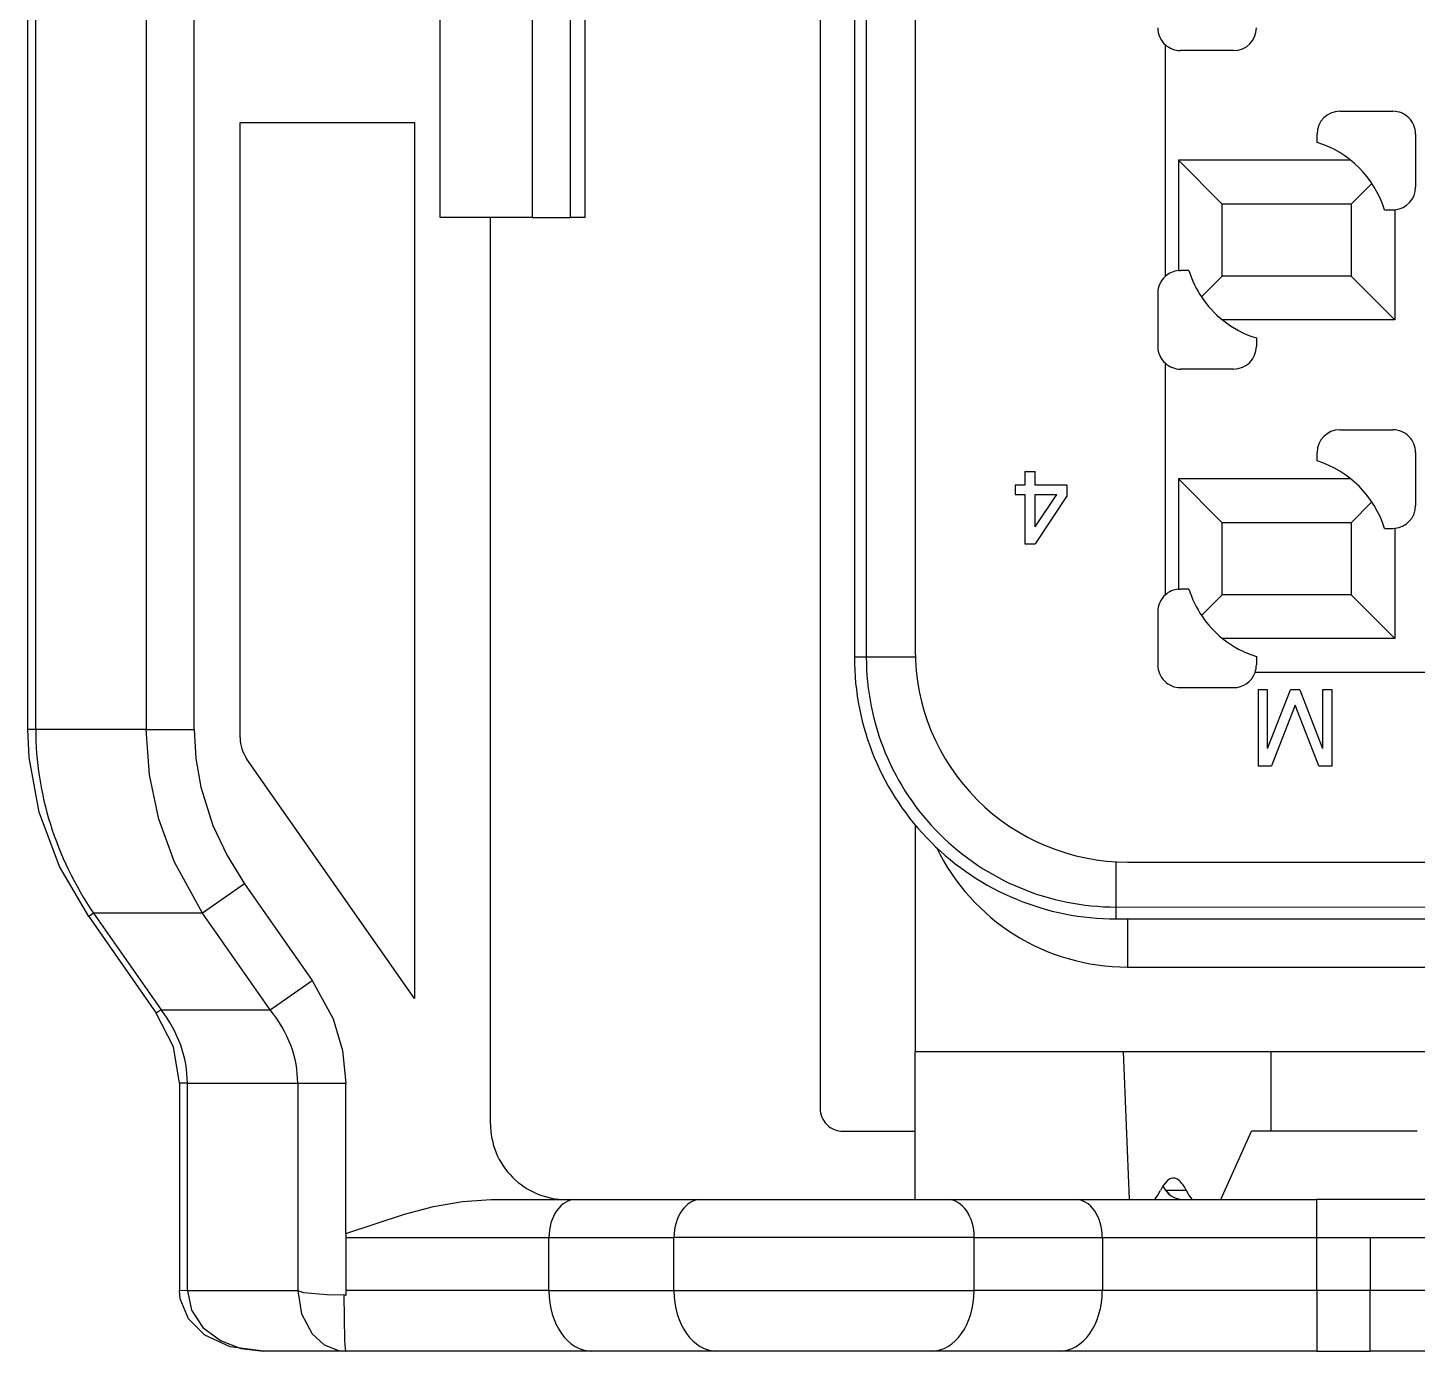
# Model space of a CAD drawing. Header units: inches. Extents: x 47316 to 59086, y 3141 to 11743.
# Drawn here: x 53964.22 to 53982.54, y 9502.95 to 9520.4 of the extents above; entities that cross this region are included whole.
import ezdxf

# ---------------------------------------------------------------- set-up
doc = ezdxf.new("R2010")
doc.units = ezdxf.units.IN
doc.header["$MEASUREMENT"] = 0

msp = doc.modelspace()

# ---------------------------------------------------------------- linework, layer by layer
at = {"lineweight": -3}
for p, q in [((53974.666, 9533.555), (53974.666, 9506.155)), ((53978.567, 9508.811), (54012.767, 9508.812)), ((53978.567, 9508.654), (54012.767, 9508.654))]:
    msp.add_line(p, q, dxfattribs=at)
at = {"lineweight": -3, "ltscale": 0.437556}
for p, q in [((53964.217, 9511.153), (53964.217, 9528.656)), ((53964.321, 9511.153), (53964.321, 9528.656)), ((53965.777, 9528.655), (53965.777, 9511.153)), ((53966.41, 9511.153), (53966.41, 9528.655))]:
    msp.add_line(p, q, dxfattribs=at)
at = {"lineweight": -3, "ltscale": 0.38}
for p, q in [((53975.117, 9527.304), (53975.117, 9512.104)), ((53975.117, 9527.304), (53975.117, 9512.104)), ((53975.274, 9527.304), (53975.274, 9512.104))]:
    msp.add_line(p, q, dxfattribs=at)
at = {"lineweight": -3, "ltscale": 0.375}
msp.add_line((53975.918, 9527.203), (53975.918, 9512.203), dxfattribs=at)
at = {"lineweight": -3, "ltscale": 0.1}
for p, q in [((53969.654, 9517.904), (53969.654, 9521.904)), ((53970.867, 9521.904), (53970.867, 9517.904)), ((53971.367, 9521.904), (53971.367, 9517.904)), ((53971.567, 9517.904), (53971.567, 9521.904))]:
    msp.add_line(p, q, dxfattribs=at)
at = {"lineweight": -3, "ltscale": 0.076321}
for p, q in [((53979.218, 9517.127), (53979.218, 9520.18)), ((53979.218, 9512.927), (53979.218, 9515.98))]:
    msp.add_line(p, q, dxfattribs=at)
at = {"lineweight": -3, "ltscale": 0.017499}
for p, q in [((53980.118, 9520.103), (53979.418, 9520.103)), ((53981.518, 9519.303), (53982.218, 9519.303)), ((53980.118, 9515.903), (53979.418, 9515.903)), ((53979.418, 9511.703), (53980.118, 9511.703))]:
    msp.add_line(p, q, dxfattribs=at)
at = {"lineweight": -3, "ltscale": 0.202728}
msp.add_line((53967.017, 9511.045), (53967.017, 9519.154), dxfattribs=at)
at = {"lineweight": -3, "ltscale": 0.057498}
msp.add_line((53967.017, 9519.154), (53969.317, 9519.154), dxfattribs=at)
at = {"lineweight": -3, "ltscale": 0.288788}
msp.add_line((53969.317, 9519.154), (53969.317, 9507.603), dxfattribs=at)
at = {"lineweight": -3, "ltscale": 0.002766}
msp.add_line((53981.218, 9518.893), (53981.218, 9519.003), dxfattribs=at)
at = {"lineweight": -3, "ltscale": 0.0175}
for p, q in [((53982.518, 9519.003), (53982.518, 9518.303)), ((53979.118, 9516.903), (53979.118, 9516.203)), ((53982.518, 9514.803), (53982.518, 9514.103)), ((53979.118, 9512.703), (53979.118, 9512.003)), ((53968.41, 9504.454), (53968.41, 9503.754)), ((53971.089, 9503.754), (53971.089, 9504.454)), ((53972.737, 9503.754), (53972.737, 9504.454)), ((53976.697, 9503.754), (53976.697, 9504.454)), ((53978.387, 9504.454), (53978.387, 9503.754)), ((53981.215, 9503.754), (53981.215, 9504.454)), ((53981.919, 9504.454), (53981.919, 9503.754))]:
    msp.add_line(p, q, dxfattribs=at)
at = {"lineweight": -3, "ltscale": 0.03634}
for p, q in [((53979.391, 9518.656), (53979.391, 9517.202)), ((53979.391, 9514.456), (53979.391, 9513.002)), ((53982.245, 9513.805), (53982.245, 9512.351))]:
    msp.add_line(p, q, dxfattribs=at)
at = {"lineweight": -3, "ltscale": 0.056824}
for p, q in [((53981.664, 9518.656), (53979.391, 9518.656)), ((53981.664, 9514.456), (53979.391, 9514.456)), ((53982.245, 9512.351), (53979.972, 9512.351))]:
    msp.add_line(p, q, dxfattribs=at)
at = {"lineweight": -3, "ltscale": 0.02041}
for p, q in [((53979.968, 9518.078), (53979.391, 9518.656)), ((53979.968, 9513.878), (53979.391, 9514.456))]:
    msp.add_line(p, q, dxfattribs=at)
at = {"lineweight": -3, "ltscale": 0.00967}
for p, q in [((53981.668, 9518.078), (53981.941, 9518.352)), ((53979.968, 9517.128), (53979.695, 9516.855))]:
    msp.add_line(p, q, dxfattribs=at)
at = {"lineweight": -3, "ltscale": 0.02375}
for p, q in [((53979.968, 9517.128), (53979.968, 9518.078)), ((53981.668, 9518.078), (53981.668, 9517.128)), ((53979.968, 9512.928), (53979.968, 9513.878)), ((53981.668, 9513.878), (53981.668, 9512.928))]:
    msp.add_line(p, q, dxfattribs=at)
at = {"lineweight": -3, "ltscale": 0.042499}
for p, q in [((53981.668, 9518.078), (53979.968, 9518.078)), ((53981.668, 9517.128), (53979.968, 9517.128))]:
    msp.add_line(p, q, dxfattribs=at)
at = {"lineweight": -3, "ltscale": 0.002765}
for p, q in [((53982.107, 9518.003), (53982.218, 9518.003)), ((53979.529, 9517.203), (53979.418, 9517.203)), ((53980.418, 9516.314), (53980.418, 9516.203)), ((53981.218, 9514.693), (53981.218, 9514.803)), ((53979.529, 9513.003), (53979.418, 9513.003)), ((53980.418, 9512.114), (53980.418, 9512.003))]:
    msp.add_line(p, q, dxfattribs=at)
at = {"lineweight": -3, "ltscale": 0.000687}
msp.add_line((53982.218, 9518.003), (53982.245, 9518.005), dxfattribs=at)
at = {"lineweight": -3, "ltscale": 0.036339}
msp.add_line((53982.245, 9518.005), (53982.245, 9516.551), dxfattribs=at)
at = {"lineweight": -3, "ltscale": 0.030313}
msp.add_line((53970.867, 9517.904), (53969.654, 9517.904), dxfattribs=at)
at = {"lineweight": -3, "ltscale": 0.29875}
msp.add_line((53970.317, 9505.954), (53970.317, 9517.904), dxfattribs=at)
at = {"lineweight": -3, "ltscale": 0.0125}
for p, q in [((53970.867, 9517.904), (53971.367, 9517.904)), ((53981.215, 9504.454), (53981.215, 9504.954))]:
    msp.add_line(p, q, dxfattribs=at)
at = {"lineweight": -3, "ltscale": 0.004999}
msp.add_line((53971.567, 9517.904), (53971.367, 9517.904), dxfattribs=at)
at = {"lineweight": -3, "ltscale": 0.000684}
for p, q in [((53979.391, 9517.202), (53979.418, 9517.203)), ((53982.218, 9513.803), (53982.245, 9513.805)), ((53979.391, 9513.002), (53979.418, 9513.003))]:
    msp.add_line(p, q, dxfattribs=at)
at = {"lineweight": -3, "ltscale": 0.020416}
msp.add_line((53981.668, 9517.128), (53982.245, 9516.551), dxfattribs=at)
at = {"lineweight": -3, "ltscale": 0.056827}
msp.add_line((53982.245, 9516.551), (53979.972, 9516.551), dxfattribs=at)
at = {"lineweight": -3, "ltscale": 0.017502}
msp.add_line((53981.518, 9515.103), (53982.218, 9515.103), dxfattribs=at)
at = {"lineweight": -3, "ltscale": 0.004472}
for p, q in [((53977.363, 9514.553), (53977.363, 9514.374)), ((53977.5, 9514.374), (53977.5, 9514.553))]:
    msp.add_line(p, q, dxfattribs=at)
at = {"lineweight": -3, "ltscale": 0.003436}
for p, q in [((53977.363, 9514.553), (53977.5, 9514.553)), ((53977.925, 9514.237), (53977.925, 9514.374)), ((53977.363, 9513.6), (53977.5, 9513.6))]:
    msp.add_line(p, q, dxfattribs=at)
at = {"lineweight": -3, "ltscale": 0.003125}
for p, q in [((53977.238, 9514.374), (53977.238, 9514.249)), ((53977.363, 9514.374), (53977.238, 9514.374)), ((53977.238, 9514.249), (53977.363, 9514.249)), ((53980.567, 9511.674), (53980.442, 9511.674)), ((53980.992, 9511.674), (53980.867, 9511.674)), ((53981.417, 9511.674), (53981.292, 9511.674))]:
    msp.add_line(p, q, dxfattribs=at)
at = {"lineweight": -3, "ltscale": 0.010626}
msp.add_line((53977.925, 9514.374), (53977.5, 9514.374), dxfattribs=at)
at = {"lineweight": -3, "ltscale": 0.016249}
msp.add_line((53977.363, 9514.249), (53977.363, 9513.6), dxfattribs=at)
at = {"lineweight": -3, "ltscale": 0.012827}
msp.add_line((53977.5, 9513.824), (53977.788, 9514.249), dxfattribs=at)
at = {"lineweight": -3, "ltscale": 0.010625}
msp.add_line((53977.5, 9513.824), (53977.5, 9514.249), dxfattribs=at)
at = {"lineweight": -3, "ltscale": 0.007187}
msp.add_line((53977.5, 9514.249), (53977.788, 9514.249), dxfattribs=at)
at = {"lineweight": -3, "ltscale": 0.019155}
msp.add_line((53977.925, 9514.237), (53977.5, 9513.6), dxfattribs=at)
at = {"lineweight": -3, "ltscale": 0.009667}
msp.add_line((53981.668, 9513.878), (53981.941, 9514.152), dxfattribs=at)
at = {"lineweight": -3, "ltscale": 0.042502}
for p, q in [((53981.668, 9513.878), (53979.968, 9513.878)), ((53981.668, 9512.928), (53979.968, 9512.928))]:
    msp.add_line(p, q, dxfattribs=at)
at = {"lineweight": -3, "ltscale": 0.002768}
msp.add_line((53982.107, 9513.803), (53982.218, 9513.803), dxfattribs=at)
at = {"lineweight": -3, "ltscale": 0.009669}
msp.add_line((53979.968, 9512.928), (53979.695, 9512.655), dxfattribs=at)
at = {"lineweight": -3, "ltscale": 0.020414}
msp.add_line((53981.668, 9512.928), (53982.245, 9512.351), dxfattribs=at)
at = {"lineweight": -3, "ltscale": 0.003928}
for p, q in [((53975.274, 9512.104), (53975.117, 9512.104)), ((53978.567, 9508.811), (53978.567, 9508.654))]:
    msp.add_line(p, q, dxfattribs=at)
at = {"lineweight": -3, "ltscale": 0.016125}
msp.add_line((53975.919, 9512.104), (53975.274, 9512.104), dxfattribs=at)
at = {"lineweight": -3, "ltscale": 0.060855}
msp.add_line((53982.835, 9511.903), (53980.401, 9511.903), dxfattribs=at)
at = {"lineweight": -3, "ltscale": 0.025}
for p, q in [((53980.442, 9511.674), (53980.442, 9510.674)), ((53981.417, 9510.674), (53981.417, 9511.674))]:
    msp.add_line(p, q, dxfattribs=at)
at = {"lineweight": -3, "ltscale": 0.019376}
for p, q in [((53980.567, 9510.899), (53980.567, 9511.674)), ((53981.292, 9511.674), (53981.292, 9510.899))]:
    msp.add_line(p, q, dxfattribs=at)
at = {"lineweight": -3, "ltscale": 0.020776}
msp.add_line((53980.567, 9510.899), (53980.867, 9511.674), dxfattribs=at)
at = {"lineweight": -3, "ltscale": 0.020777}
msp.add_line((53980.992, 9511.674), (53981.292, 9510.899), dxfattribs=at)
at = {"lineweight": -3, "ltscale": 0.021471}
for p, q in [((53980.929, 9511.474), (53980.617, 9510.674)), ((53981.242, 9510.674), (53980.929, 9511.474))]:
    msp.add_line(p, q, dxfattribs=at)
at = {"lineweight": -3, "ltscale": 0.002609}
for p, q in [((53964.321, 9511.153), (53964.217, 9511.153)), ((53966.321, 9506.487), (53966.217, 9506.487)), ((53966.321, 9503.752), (53966.217, 9503.753))]:
    msp.add_line(p, q, dxfattribs=at)
at = {"lineweight": -3, "ltscale": 0.036398}
msp.add_line((53965.777, 9511.153), (53964.321, 9511.153), dxfattribs=at)
at = {"lineweight": -3, "ltscale": 0.015817}
msp.add_line((53965.777, 9511.153), (53966.41, 9511.153), dxfattribs=at)
at = {"lineweight": -3, "ltscale": 0.096308}
msp.add_line((53969.317, 9507.603), (53967.107, 9510.758), dxfattribs=at)
at = {"lineweight": -3, "ltscale": 0.004373}
msp.add_line((53980.442, 9510.674), (53980.617, 9510.674), dxfattribs=at)
at = {"lineweight": -3, "ltscale": 0.004376}
msp.add_line((53981.242, 9510.674), (53981.417, 9510.674), dxfattribs=at)
at = {"lineweight": -3, "ltscale": 0.074776}
msp.add_line((53975.917, 9509.896), (53975.917, 9506.905), dxfattribs=at)
at = {"lineweight": -3, "ltscale": 0.0149}
msp.add_line((53978.567, 9509.407), (53978.567, 9508.811), dxfattribs=at)
at = {"lineweight": -3, "ltscale": 0.208749}
msp.add_line((53978.718, 9509.403), (53987.068, 9509.403), dxfattribs=at)
at = {"lineweight": -3, "ltscale": 0.016901}
msp.add_line((53967.075, 9509.118), (53966.521, 9508.73), dxfattribs=at)
at = {"lineweight": -3, "ltscale": 0.038864}
for p, q in [((53967.075, 9509.118), (53967.966, 9507.844)), ((53965.02, 9508.686), (53965.911, 9507.412))]:
    msp.add_line(p, q, dxfattribs=at)
at = {"lineweight": -3, "ltscale": 0.001937}
msp.add_line((53965.083, 9508.73), (53965.02, 9508.686), dxfattribs=at)
at = {"lineweight": -3, "ltscale": 0.038865}
for p, q in [((53965.083, 9508.73), (53965.975, 9507.457)), ((53967.413, 9507.457), (53966.521, 9508.73))]:
    msp.add_line(p, q, dxfattribs=at)
at = {"lineweight": -3, "ltscale": 0.035944}
for p, q in [((53966.521, 9508.73), (53965.083, 9508.73)), ((53965.975, 9507.457), (53967.413, 9507.457))]:
    msp.add_line(p, q, dxfattribs=at)
at = {"lineweight": -3, "ltscale": 0.015884}
msp.add_line((53978.717, 9508.654), (53978.717, 9508.019), dxfattribs=at)
at = {"lineweight": -3, "ltscale": 0.016899}
msp.add_line((53967.413, 9507.457), (53967.966, 9507.844), dxfattribs=at)
at = {"lineweight": -3, "ltscale": 0.248752}
msp.add_line((53978.717, 9508.019), (53988.667, 9508.019), dxfattribs=at)
at = {"lineweight": -3, "ltscale": 0.00194}
msp.add_line((53965.975, 9507.457), (53965.911, 9507.412), dxfattribs=at)
at = {"lineweight": -3, "ltscale": 0.048763}
msp.add_line((53975.917, 9504.954), (53975.917, 9506.905), dxfattribs=at)
at = {"lineweight": -3, "ltscale": 0.31875}
msp.add_line((53975.917, 9506.905), (53988.667, 9506.905), dxfattribs=at)
at = {"lineweight": -3, "ltscale": 0.048801}
msp.add_line((53978.661, 9506.905), (53978.742, 9504.954), dxfattribs=at)
at = {"lineweight": -3, "ltscale": 0.02625}
msp.add_line((53980.607, 9506.905), (53980.607, 9505.855), dxfattribs=at)
at = {"lineweight": -3, "ltscale": 0.068373}
msp.add_line((53966.217, 9506.487), (53966.217, 9503.753), dxfattribs=at)
at = {"lineweight": -3, "ltscale": 0.036389}
msp.add_line((53966.321, 9506.487), (53967.777, 9506.487), dxfattribs=at)
at = {"lineweight": -3, "ltscale": 0.068375}
msp.add_line((53966.321, 9503.752), (53966.321, 9506.487), dxfattribs=at)
at = {"lineweight": -3, "ltscale": 0.015826}
msp.add_line((53967.777, 9506.487), (53968.41, 9506.487), dxfattribs=at)
at = {"lineweight": -3, "ltscale": 0.068422}
msp.add_line((53967.777, 9506.487), (53967.778, 9503.75), dxfattribs=at)
at = {"lineweight": -3, "ltscale": 0.049503}
msp.add_line((53968.41, 9504.507), (53968.41, 9506.487), dxfattribs=at)
at = {"lineweight": -3, "ltscale": 0.023749}
msp.add_line((53974.966, 9505.855), (53975.916, 9505.855), dxfattribs=at)
at = {"lineweight": -3, "ltscale": 0.024681}
msp.add_line((53979.95, 9504.955), (53980.355, 9505.855), dxfattribs=at)
at = {"lineweight": -3, "ltscale": 0.00632}
msp.add_line((53980.607, 9505.855), (53980.355, 9505.855), dxfattribs=at)
at = {"lineweight": -3, "ltscale": 0.048294}
msp.add_line((53982.539, 9505.855), (53980.607, 9505.855), dxfattribs=at)
at = {"lineweight": -3, "ltscale": 0.028012}
msp.add_line((53970.322, 9504.954), (53971.442, 9504.954), dxfattribs=at)
at = {"lineweight": -3, "ltscale": 0.041217}
msp.add_line((53971.442, 9504.954), (53973.091, 9504.954), dxfattribs=at)
at = {"lineweight": -3, "ltscale": 0.040659}
for p, q in [((53973.091, 9504.954), (53974.717, 9504.954)), ((53974.717, 9504.954), (53976.344, 9504.954))]:
    msp.add_line(p, q, dxfattribs=at)
at = {"lineweight": -3, "ltscale": 0.042239}
for p, q in [((53976.344, 9504.954), (53978.033, 9504.954)), ((53976.697, 9504.454), (53978.387, 9504.454)), ((53978.387, 9503.754), (53976.697, 9503.754)), ((53977.821, 9502.954), (53976.131, 9502.954))]:
    msp.add_line(p, q, dxfattribs=at)
at = {"lineweight": -3, "ltscale": 0.079547}
msp.add_line((53978.033, 9504.954), (53981.215, 9504.954), dxfattribs=at)
at = {"lineweight": -3, "ltscale": 0.000837}
msp.add_line((53979.078, 9504.956), (53979.112, 9504.955), dxfattribs=at)
at = {"lineweight": -3, "ltscale": 0.000527}
msp.add_line((53979.213, 9505.082), (53979.232, 9505.072), dxfattribs=at)
at = {"lineweight": -3, "ltscale": 0.006607}
msp.add_line((53979.496, 9505.072), (53979.232, 9505.072), dxfattribs=at)
at = {"lineweight": -3, "ltscale": 0.093799}
msp.add_line((53984.967, 9504.954), (53981.215, 9504.954), dxfattribs=at)
at = {"lineweight": -3, "ltscale": 0.001321}
msp.add_line((53968.41, 9504.507), (53968.41, 9504.454), dxfattribs=at)
at = {"lineweight": -3, "ltscale": 0.066974}
for p, q in [((53968.41, 9504.454), (53971.089, 9504.454)), ((53971.089, 9503.754), (53968.41, 9503.754))]:
    msp.add_line(p, q, dxfattribs=at)
at = {"lineweight": -3, "ltscale": 0.041214}
for p, q in [((53971.089, 9504.454), (53972.737, 9504.454)), ((53971.089, 9503.754), (53972.737, 9503.754)), ((53973.303, 9502.954), (53971.654, 9502.954))]:
    msp.add_line(p, q, dxfattribs=at)
at = {"lineweight": -3, "ltscale": 0.0495}
for p, q in [((53974.717, 9504.454), (53972.737, 9504.454)), ((53972.737, 9503.754), (53974.717, 9503.754))]:
    msp.add_line(p, q, dxfattribs=at)
at = {"lineweight": -3, "ltscale": 0.049496}
for p, q in [((53976.697, 9504.454), (53974.717, 9504.454)), ((53974.717, 9503.754), (53976.697, 9503.754))]:
    msp.add_line(p, q, dxfattribs=at)
at = {"lineweight": -3, "ltscale": 0.070709}
for p, q in [((53978.387, 9504.454), (53981.215, 9504.454)), ((53981.215, 9503.754), (53978.387, 9503.754))]:
    msp.add_line(p, q, dxfattribs=at)
at = {"lineweight": -3, "ltscale": 0.017599}
for p, q in [((53981.215, 9504.454), (53981.919, 9504.454)), ((53981.919, 9503.754), (53981.215, 9503.754)), ((53981.215, 9502.954), (53981.919, 9502.954))]:
    msp.add_line(p, q, dxfattribs=at)
at = {"lineweight": -3, "ltscale": 0.070712}
for p, q in [((53981.919, 9504.454), (53984.747, 9504.454)), ((53984.747, 9503.754), (53981.919, 9503.754))]:
    msp.add_line(p, q, dxfattribs=at)
at = {"lineweight": -3, "ltscale": 0.036426}
msp.add_line((53967.778, 9503.75), (53966.321, 9503.752), dxfattribs=at)
at = {"lineweight": -3, "ltscale": 0.019998}
for p, q in [((53981.215, 9503.754), (53981.215, 9502.954)), ((53981.919, 9502.954), (53981.919, 9503.754))]:
    msp.add_line(p, q, dxfattribs=at)
at = {"lineweight": -3, "ltscale": 0.027133}
msp.add_line((53968.409, 9502.954), (53967.324, 9502.954), dxfattribs=at)
at = {"lineweight": -3, "ltscale": 0.081131}
msp.add_line((53971.654, 9502.954), (53968.409, 9502.954), dxfattribs=at)
at = {"lineweight": -3, "ltscale": 0.035358}
msp.add_line((53974.717, 9502.954), (53973.303, 9502.954), dxfattribs=at)
at = {"lineweight": -3, "ltscale": 0.035355}
msp.add_line((53976.131, 9502.954), (53974.717, 9502.954), dxfattribs=at)
at = {"lineweight": -3, "ltscale": 0.084851}
msp.add_line((53981.215, 9502.954), (53977.821, 9502.954), dxfattribs=at)
at = {"lineweight": -3, "ltscale": 0.076202}
msp.add_line((53984.967, 9502.954), (53981.919, 9502.954), dxfattribs=at)
at = {"lineweight": -3}
for points in [[(53965.02, 9508.686), (53964.635, 9509.344), (53964.366, 9510.063), (53964.234, 9510.782), (53964.217, 9511.153)], [(53966.521, 9508.73), (53966.153, 9509.403), (53965.946, 9509.967), (53965.82, 9510.554), (53965.777, 9511.153)], [(53966.41, 9511.153), (53966.432, 9510.769), (53966.498, 9510.389), (53966.657, 9509.886), (53966.844, 9509.49), (53967.075, 9509.118)], [(53967.966, 9507.844), (53968.242, 9507.338), (53968.367, 9506.921), (53968.41, 9506.487)], [(53966.217, 9506.487), (53966.138, 9506.968), (53965.911, 9507.412)], [(53968.41, 9504.507), (53969.186, 9504.762), (53969.567, 9504.86), (53969.949, 9504.929), (53970.322, 9504.954)], [(53967.324, 9502.954), (53966.885, 9503.013), (53966.551, 9503.165), (53966.334, 9503.379), (53966.226, 9503.646), (53966.217, 9503.753)], [(53966.321, 9503.752), (53966.375, 9503.494), (53966.527, 9503.268), (53966.756, 9503.095), (53967.028, 9502.99), (53967.324, 9502.954)], [(53967.778, 9503.75), (53967.828, 9503.446), (53967.966, 9503.185), (53968.125, 9503.04), (53968.316, 9502.963), (53968.409, 9502.954)], [(53968.385, 9503.693), (53968.159, 9503.697), (53967.856, 9503.722), (53967.778, 9503.75)], [(53968.385, 9503.693), (53968.395, 9503.097), (53968.402, 9502.99), (53968.407, 9502.958), (53968.408, 9502.956), (53968.409, 9502.954)]]:
    msp.add_lwpolyline(points, dxfattribs=at)
for centre, radius, start, end in [((53979.418, 9520.403), 0.3, 180.0002, 228.1992), ((53980.118, 9520.403), 0.3, 270.0002, 0.0002), ((53979.418, 9520.403), 0.3, 228.1837, 270.0002), ((53981.518, 9519.003), 0.3, 90.0002, 180.0002), ((53982.218, 9519.003), 0.3, 0.0002, 90.0002), ((53980.818, 9517.603), 1.35, 17.2362, 72.7643), ((53982.218, 9518.303), 0.3, 275.231, 0.0002), ((53979.418, 9516.903), 0.3, 95.231, 131.816), ((53980.818, 9517.603), 1.35, 197.2348, 231.2168), ((53979.418, 9516.903), 0.3, 131.8013, 180.0002), ((53980.818, 9517.603), 1.35, 231.2168, 252.765), ((53979.418, 9516.203), 0.3, 180.0002, 228.2176), ((53980.118, 9516.203), 0.3, 270.0002, 0.0002), ((53979.418, 9516.203), 0.3, 228.1837, 270.0002), ((53981.518, 9514.803), 0.3, 90.0002, 180.0002), ((53982.218, 9514.803), 0.3, 0.0002, 90.0002), ((53980.818, 9513.403), 1.35, 17.2362, 72.7643), ((53982.218, 9514.103), 0.3, 275.231, 0.0002), ((53979.418, 9512.703), 0.3, 95.231, 131.827), ((53980.818, 9513.403), 1.35, 197.2348, 231.2168), ((53979.418, 9512.703), 0.3, 131.7829, 180.0002), ((53980.818, 9513.403), 1.35, 231.2168, 252.765), ((53978.567, 9512.104), 3.45, 180.0002, 270.0002), ((53978.567, 9512.104), 3.293, 180.0002, 270.0002), ((53978.718, 9512.203), 2.8, 180.0002, 270.0002), ((53979.418, 9512.003), 0.3, 180.0002, 270.0002), ((53980.118, 9512.003), 0.3, 270.0002, 340.529), ((53980.118, 9512.003), 0.3, 340.529, 0.0002), ((53967.517, 9511.045), 0.5, 180.0002, 215.0002), ((53978.717, 9510.819), 2.8, 205.8838, 270.0002), ((53974.966, 9506.155), 0.3, 180.0002, 270.0002), ((53971.317, 9505.954), 1, 180.0002, 270.0002), ((53979.458, 9505.255), 0.3, 204.3557, 269.9212), ((53979.102, 9504.894), 0.432, 24.1853, 44.3258), ((53978.66, 9505.299), 0.541, 320.4703, 335.131), ((53979.619, 9505.345), 0.474, 215.241, 224.649), ((53979.987, 9505.299), 0.541, 204.8737, 219.5397), ((53968.383, 9503.631), 0.0619, 64.7734, 88.504)]:
    msp.add_arc(centre, radius, start, end, dxfattribs=at)
for centre, major_axis, ratio, start_param, end_param in [((53970.402, 9511.153), (6.081, -0.001), 0.822134, 3.141755, 3.647793), ((53963.555, 9506.487), (2.766, 0.001), 0.723401, 6.283017, 6.788777), ((53964.871, 9506.487), (2.906, 0), 0.688296, 6.283148, 6.789069), ((53979.324, 9503.805), (0, 1.431), 0.258765, 6.046979, 6.767077), ((53971.442, 9504.454), (0, -0.5), 0.707067, 3.141672, 4.712469), ((53973.091, 9504.454), (0, 0.5), 0.707067, 0.00008, 1.570876), ((53976.344, 9504.454), (0, -0.5), 0.707147, 1.570717, 3.141513), ((53978.033, 9504.454), (0, 0.5), 0.707147, 4.712309, 6.283106), ((53968.44, 9503.754), (0, 0.8), 0.037337, 1.570853, 1.654534), ((53971.654, 9503.754), (0, 0.8), 0.707067, 1.570876, 3.141672), ((53973.303, 9503.754), (0, -0.8), 0.707067, 4.712469, 6.283265), ((53976.131, 9503.754), (0, 0.8), 0.707147, 3.141513, 4.712309), ((53977.821, 9503.754), (0, 0.8), 0.707147, 3.141513, 4.712309)]:
    msp.add_ellipse(centre, major_axis=major_axis, ratio=ratio, start_param=start_param, end_param=end_param, dxfattribs=at)

doc.saveas('drawing.dxf')
